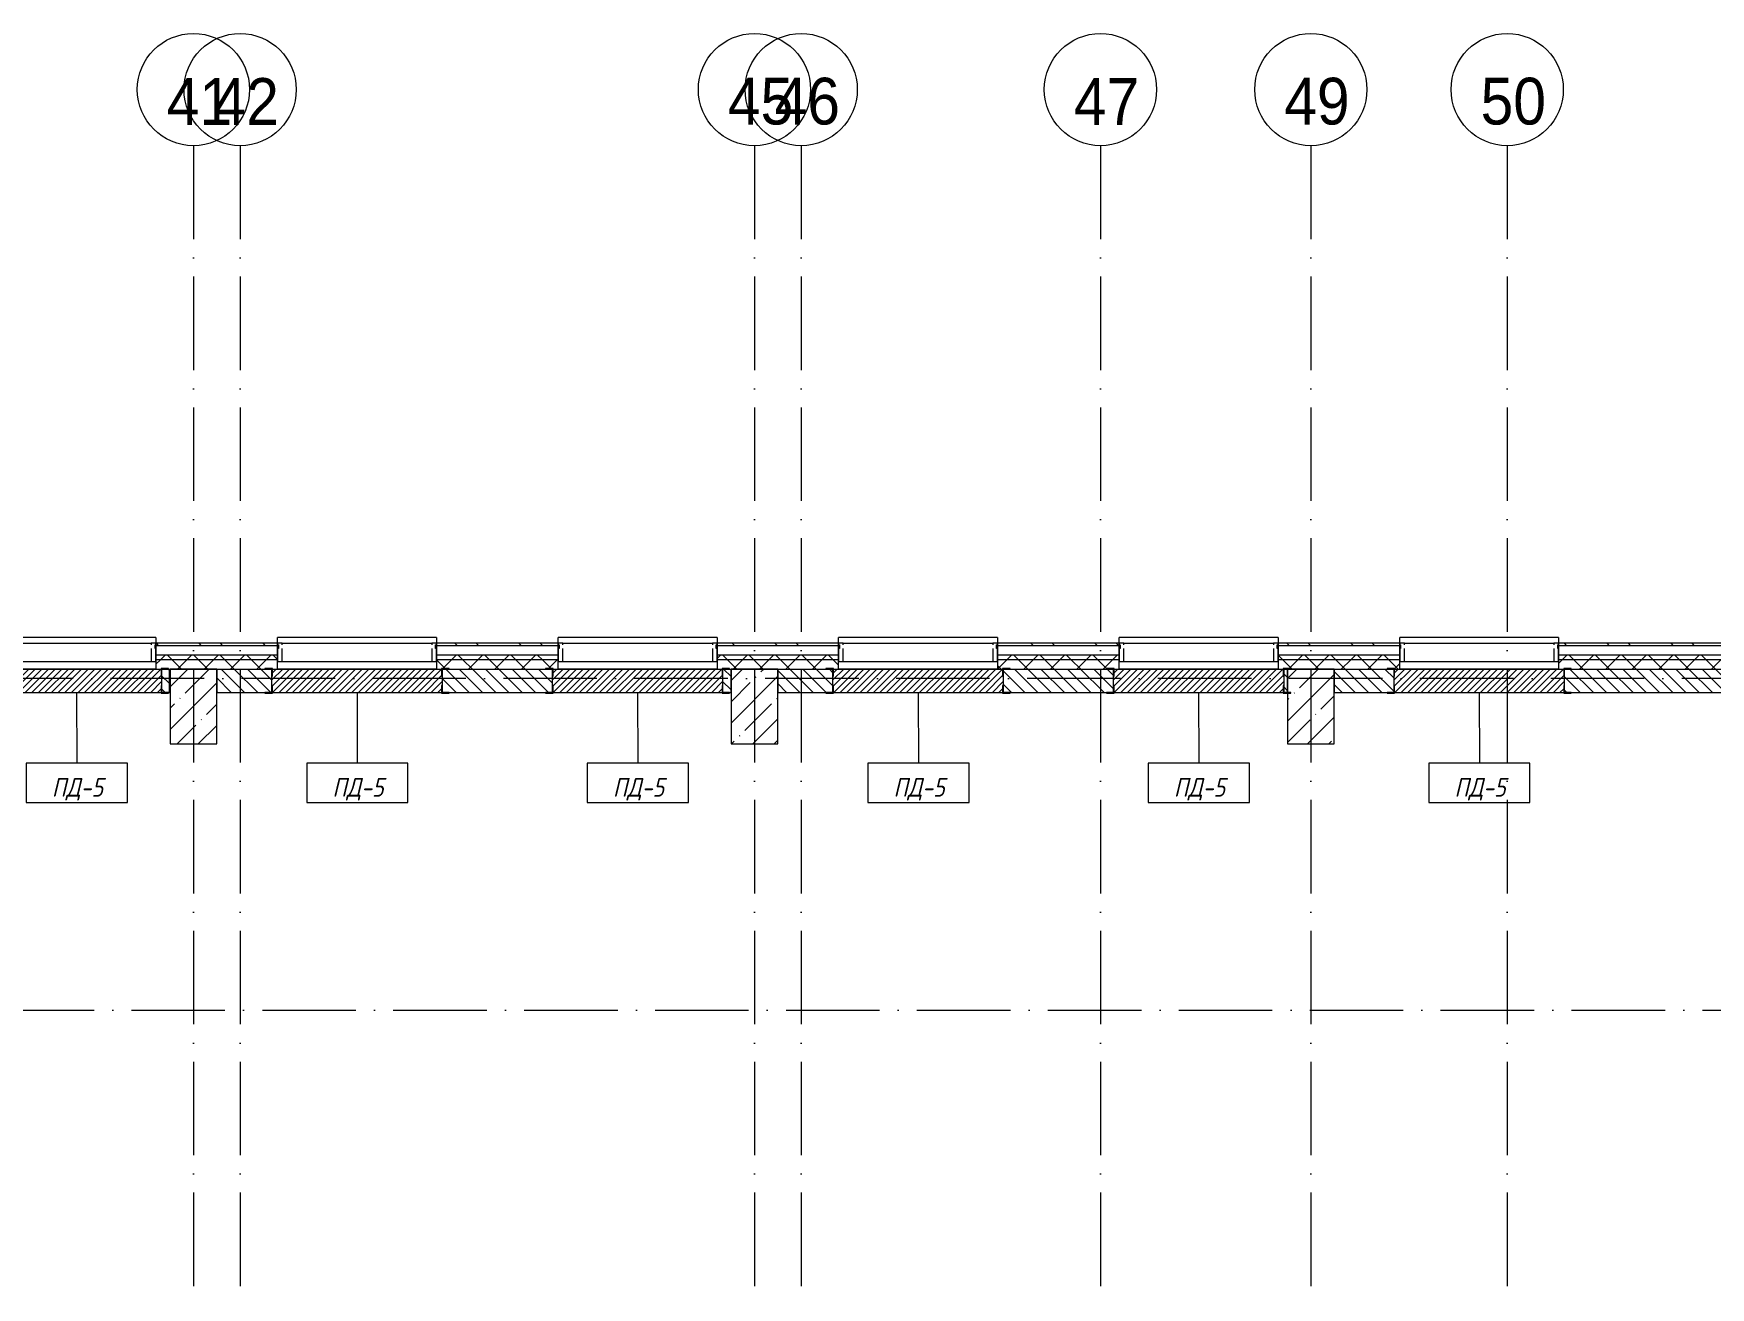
# Model space of a CAD drawing. Header units: millimetres. Extents: x -6467 to 105918, y -7090 to 92481.
# Drawn here: x 55291 to 73224, y 79065 to 92481 of the extents above; entities that cross this region are included whole.
import ezdxf

# ---------------------------------------------------------------- set-up
doc = ezdxf.new("R2010")
doc.units = ezdxf.units.MM
doc.linetypes.add('50_200_ШТРИХ_1Т_ш5_п1_п1_', pattern=[1400, 1000, -200, 0, -200])
for name, color, linetype, lineweight in [('A-FLOR', 7, 'Continuous', 9), ('A-FLOR-IDEN', 7, 'Continuous', 9), ('A-GLAZ', 7, 'Continuous', 5), ('A-GLAZ-CWMG', 7, 'Continuous', 9), ('A-GLAZ-CWMG-1', 7, 'Continuous', 20), ('A-WALL', 7, 'Continuous', 5), ('A-WALL-FNSH-1', 7, 'Continuous', 5), ('I-WALL', 7, 'Continuous', 5), ('S-COLS', 7, 'Continuous', 9), ('S-COLS-1', 7, 'Continuous', 5)]:
    doc.layers.add(name, color=color, linetype=linetype, lineweight=lineweight)
for name, color, linetype, lineweight, true_color in [('A-FLOR-PATT-5', 7, 'Continuous', 5, 0xfb8c13), ('A-GENM-1', 7, 'Continuous', 9, 0xaaaaaa), ('A-GENM-2', 7, 'Continuous', 20, 0xaaaaaa), ('A-WALL-3', 7, 'Continuous', 5, 0x787878), ('Оси-1', 7, 'Continuous', 20, 0xaaaaaa), ('Оси-2', 7, 'Continuous', 9, 0xaaaaaa), ('Оси-3', 7, '50_200_ШТРИХ_1Т_ш5_п1_п1_', 9, 0xaaaaaa)]:
    doc.layers.add(name, color=color, linetype=linetype, lineweight=lineweight, true_color=true_color)
doc.styles.add('Arial', font='arial.ttf', dxfattribs={"width": 0.9, "height": 500})
doc.styles.add('GOST Common_I', font='GOST_Common Italic.ttf', dxfattribs={"width": 0.9, "height": 200})
pattern_1 = [(45, (0, 0), (-141.42136, 141.42136), []), (135, (0, 0), (-141.42136, -141.42136), [])]
pattern_2 = [(45, (0, 0), (-228.0985, 228.0985), []), (45, (228.1, 0), (-228.0985, 228.0985), [403.225, -80.645, 6.706, -73.939])]
pattern_3 = [(135, (0, 0), (-70.71068, -70.71068), [])]

# ---------------------------------------------------------------- blocks, each defined once
blk = doc.blocks.new('Прямоугольный импост - Импост структурный с накладкой - 180мм-V244-АИ_План этажа Радиаторы_2')
at = {"layer": 'A-GLAZ-CWMG'}
for p, q in [((63950, 85958), (65550, 85958)), ((63950, 85761), (65550, 85761))]:
    blk.add_line(p, q, dxfattribs=at)
blk = doc.blocks.new('Прямоугольный импост - Импост структурный с накладкой - 180мм-22437111-АИ_План этажа Радиаторы_2')
at = {"layer": 'A-GLAZ-CWMG-1'}
for p, q in [((-50, 0), (-50, 17)), ((-50, 17), (0, 17)), ((0, 0), (-10, 0)), ((-10, 0), (-10, -40)), ((0, 17), (0, 0)), ((-50, -180), (-50, -40)), ((-10, -40), (0, -40)), ((0, -40), (0, -180)), ((0, -180), (-50, -180))]:
    blk.add_line(p, q, dxfattribs=at)
blk = doc.blocks.new('Прямоугольный импост - Импост структурный с накладкой - 180мм-22437155-АИ_План этажа Радиаторы_2')
at = {"layer": 'A-GLAZ-CWMG-1'}
for p, q in [((0, 17), (-50, 17)), ((-50, 17), (-50, 0)), ((-10, -40), (-10, 0)), ((-10, 0), (0, 0)), ((0, 0), (0, 17)), ((-50, -40), (-50, -180)), ((0, -40), (-10, -40)), ((0, -180), (0, -40)), ((-50, -180), (0, -180))]:
    blk.add_line(p, q, dxfattribs=at)
blk = doc.blocks.new('Фахверк _газобетон торцы_449 - Фахверк _газобетон торцы_-25578208-АИ_План этажа Радиаторы_2')
at = {"layer": 'A-GENM-2'}
for p, q in [((89406, 11135), (89325, 11135)), ((89325, 11135), (89325, 11129)), ((89325, 11129), (89400, 11129)), ((89400, 11129), (89400, 11054)), ((89406, 11054), (89406, 11135)), ((89400, 11054), (89406, 11054)), ((89400, 10954), (89400, 10879)), ((89406, 10954), (89400, 10954)), ((89406, 10873), (89406, 10954)), ((89400, 10879), (89325, 10879)), ((89325, 10879), (89325, 10873)), ((89325, 10873), (89406, 10873))]:
    blk.add_line(p, q, dxfattribs=at)
blk = doc.blocks.new('Фахверк _газобетон торцы_450 - Фахверк _газобетон торцы_-25578228-АИ_План этажа Радиаторы_2')
at = {"layer": 'A-GENM-2'}
for p, q in [((89406, 156989), (89325, 156989)), ((89325, 156989), (89325, 156983)), ((89325, 156983), (89400, 156983)), ((89400, 156983), (89400, 156908)), ((89406, 156908), (89406, 156989)), ((89400, 156908), (89406, 156908)), ((89406, 156808), (89400, 156808)), ((89400, 156808), (89400, 156733)), ((89406, 156727), (89406, 156808)), ((89400, 156733), (89325, 156733)), ((89325, 156733), (89325, 156727)), ((89325, 156727), (89406, 156727))]:
    blk.add_line(p, q, dxfattribs=at)
blk = doc.blocks.new('Фахверк _газобетон торцы_451 - Фахверк _газобетон торцы_-25578254-АИ_План этажа Радиаторы_2')
at = {"layer": 'A-GENM-2'}
for p, q in [((89406, 11135), (89325, 11135)), ((89325, 11135), (89325, 11129)), ((89325, 11129), (89400, 11129)), ((89400, 11129), (89400, 11054)), ((89406, 11054), (89406, 11135)), ((89400, 11054), (89406, 11054)), ((89400, 10954), (89400, 10879)), ((89406, 10954), (89400, 10954)), ((89406, 10873), (89406, 10954)), ((89400, 10879), (89325, 10879)), ((89325, 10879), (89325, 10873)), ((89325, 10873), (89406, 10873))]:
    blk.add_line(p, q, dxfattribs=at)
blk = doc.blocks.new('Фахверк _газобетон торцы_452 - Фахверк _газобетон торцы_-25578274-АИ_План этажа Радиаторы_2')
at = {"layer": 'A-GENM-2'}
for p, q in [((89406, 156989), (89325, 156989)), ((89325, 156989), (89325, 156983)), ((89325, 156983), (89400, 156983)), ((89400, 156983), (89400, 156908)), ((89406, 156908), (89406, 156989)), ((89400, 156908), (89406, 156908)), ((89406, 156808), (89400, 156808)), ((89400, 156808), (89400, 156733)), ((89406, 156727), (89406, 156808)), ((89400, 156733), (89325, 156733)), ((89325, 156733), (89325, 156727)), ((89325, 156727), (89406, 156727))]:
    blk.add_line(p, q, dxfattribs=at)
blk = doc.blocks.new('Фахверк _газобетон торцы_453 - Фахверк _газобетон торцы_-25578300-АИ_План этажа Радиаторы_2')
at = {"layer": 'A-GENM-2'}
for p, q in [((89406, 11135), (89325, 11135)), ((89325, 11135), (89325, 11129)), ((89325, 11129), (89400, 11129)), ((89400, 11129), (89400, 11054)), ((89406, 11054), (89406, 11135)), ((89400, 11054), (89406, 11054)), ((89400, 10954), (89400, 10879)), ((89406, 10954), (89400, 10954)), ((89406, 10873), (89406, 10954)), ((89400, 10879), (89325, 10879)), ((89325, 10879), (89325, 10873)), ((89325, 10873), (89406, 10873))]:
    blk.add_line(p, q, dxfattribs=at)
blk = doc.blocks.new('Фахверк _газобетон торцы_454 - Фахверк _газобетон торцы_-25578320-АИ_План этажа Радиаторы_2')
at = {"layer": 'A-GENM-2'}
for p, q in [((89406, 156989), (89325, 156989)), ((89325, 156989), (89325, 156983)), ((89325, 156983), (89400, 156983)), ((89400, 156983), (89400, 156908)), ((89406, 156908), (89406, 156989)), ((89400, 156908), (89406, 156908)), ((89406, 156808), (89400, 156808)), ((89400, 156808), (89400, 156733)), ((89406, 156727), (89406, 156808)), ((89400, 156733), (89325, 156733)), ((89325, 156733), (89325, 156727)), ((89325, 156727), (89406, 156727))]:
    blk.add_line(p, q, dxfattribs=at)
blk = doc.blocks.new('Фахверк _газобетон торцы_455 - Фахверк _газобетон торцы_-25578348-АИ_План этажа Радиаторы_2')
at = {"layer": 'A-GENM-2'}
for p, q in [((89406, 11135), (89325, 11135)), ((89325, 11135), (89325, 11129)), ((89325, 11129), (89400, 11129)), ((89400, 11129), (89400, 11054)), ((89406, 11054), (89406, 11135)), ((89400, 11054), (89406, 11054)), ((89400, 10954), (89400, 10879)), ((89406, 10954), (89400, 10954)), ((89406, 10873), (89406, 10954)), ((89400, 10879), (89325, 10879)), ((89325, 10879), (89325, 10873)), ((89325, 10873), (89406, 10873))]:
    blk.add_line(p, q, dxfattribs=at)
blk = doc.blocks.new('Фахверк _газобетон торцы_456 - Фахверк _газобетон торцы_-25578368-АИ_План этажа Радиаторы_2')
at = {"layer": 'A-GENM-2'}
for p, q in [((89406, 156989), (89325, 156989)), ((89325, 156989), (89325, 156983)), ((89325, 156983), (89400, 156983)), ((89400, 156983), (89400, 156908)), ((89406, 156908), (89406, 156989)), ((89400, 156908), (89406, 156908)), ((89406, 156808), (89400, 156808)), ((89400, 156808), (89400, 156733)), ((89406, 156727), (89406, 156808)), ((89400, 156733), (89325, 156733)), ((89325, 156733), (89325, 156727)), ((89325, 156727), (89406, 156727))]:
    blk.add_line(p, q, dxfattribs=at)
blk = doc.blocks.new('Фахверк _газобетон торцы_457 - Фахверк _газобетон торцы_-25578394-АИ_План этажа Радиаторы_2')
at = {"layer": 'A-GENM-2'}
for p, q in [((89406, 11135), (89325, 11135)), ((89325, 11135), (89325, 11129)), ((89325, 11129), (89400, 11129)), ((89400, 11129), (89400, 11054)), ((89406, 11054), (89406, 11135)), ((89400, 11054), (89406, 11054)), ((89400, 10954), (89400, 10879)), ((89406, 10954), (89400, 10954)), ((89406, 10873), (89406, 10954)), ((89400, 10879), (89325, 10879)), ((89325, 10879), (89325, 10873)), ((89325, 10873), (89406, 10873))]:
    blk.add_line(p, q, dxfattribs=at)
blk = doc.blocks.new('Фахверк _газобетон торцы_458 - Фахверк _газобетон торцы_-25578414-АИ_План этажа Радиаторы_2')
at = {"layer": 'A-GENM-2'}
for p, q in [((89406, 156989), (89325, 156989)), ((89325, 156989), (89325, 156983)), ((89325, 156983), (89400, 156983)), ((89400, 156983), (89400, 156908)), ((89406, 156908), (89406, 156989)), ((89400, 156908), (89406, 156908)), ((89406, 156808), (89400, 156808)), ((89400, 156808), (89400, 156733)), ((89406, 156727), (89406, 156808)), ((89400, 156733), (89325, 156733)), ((89325, 156733), (89325, 156727)), ((89325, 156727), (89406, 156727))]:
    blk.add_line(p, q, dxfattribs=at)
blk = doc.blocks.new('Фахверк _газобетон торцы_459 - Фахверк _газобетон торцы_-25578442-АИ_План этажа Радиаторы_2')
at = {"layer": 'A-GENM-2'}
for p, q in [((89406, 11135), (89325, 11135)), ((89325, 11135), (89325, 11129)), ((89325, 11129), (89400, 11129)), ((89400, 11129), (89400, 11054)), ((89406, 11054), (89406, 11135)), ((89400, 11054), (89406, 11054)), ((89400, 10954), (89400, 10879)), ((89406, 10954), (89400, 10954)), ((89406, 10873), (89406, 10954)), ((89400, 10879), (89325, 10879)), ((89325, 10879), (89325, 10873)), ((89325, 10873), (89406, 10873))]:
    blk.add_line(p, q, dxfattribs=at)
blk = doc.blocks.new('Отлив_СКБ - Отлив витража-V412-АИ_План этажа Радиаторы_2')
at = {"layer": 'A-GLAZ'}
for p, q in [((0, 39), (0, 100)), ((1700, 100), (0, 100)), ((0, 2), (10, 2)), ((1690, 2), (1700, 2)), ((1700, 100), (1700, 39)), ((10, 0), (0, 0)), ((1700, 0), (1690, 0))]:
    blk.add_line(p, q, dxfattribs=at)
blk = doc.blocks.new('Ось сетки - Круг_Ø6_00__ISO-2_5_0_9K_-17386508-АИ_План этажа Радиаторы_2')
at = {"layer": 'Оси-1'}
blk.add_circle((0, 0), 3, dxfattribs=at)
blk = doc.blocks.new('AAR_СКБ_Марка_Перекрытия_1 мм - Марка пола-27961726-АИ_План этажа Радиаторы_2')
at = {"layer": 'A-FLOR-IDEN'}
for p, q in [((2.723, 2.101), (-2.69, 2.101)), ((-2.69, 2.101), (-2.69, 0)), ((2.723, 0), (2.723, 2.101)), ((-2.69, 0), (2.723, 0))]:
    blk.add_line(p, q, dxfattribs=at)

msp = doc.modelspace()

# ---------------------------------------------------------------- hatches: boundary and pattern name
at = {"layer": 'A-FLOR-PATT-5'}
h = msp.add_hatch(dxfattribs=at)
h.set_pattern_fill('FP_375', color=256, style=0, pattern_type=2)
h.set_pattern_definition([(225, (55750.02, 85555.87), (35.3553, -35.3553), [])])
h.paths.add_polyline_path([(56654, 85431), (56654, 85506), (56660, 85506), (56660, 85606), (56654, 85606), (56654, 85681), (54846, 85681), (54846, 85606), (54840, 85606), (54840, 85506), (54846, 85506), (54846, 85431), (56600, 85431)])
h = msp.add_hatch(dxfattribs=at)
h.set_pattern_fill('FP_376', color=256, style=0, pattern_type=2)
h.set_pattern_definition([(225, (58750.02, 85555.87), (35.3553, -35.3553), [])])
h.paths.add_polyline_path([(57900, 85431), (59654, 85431), (59654, 85506), (59660, 85506), (59660, 85606), (59654, 85606), (59654, 85681), (57846, 85681), (57846, 85606), (57840, 85606), (57840, 85506), (57846, 85506), (57846, 85431)])
h = msp.add_hatch(dxfattribs=at)
h.set_pattern_fill('FP_377', color=256, style=0, pattern_type=2)
h.set_pattern_definition([(225, (61750.02, 85555.87), (35.3553, -35.3553), [])])
h.paths.add_polyline_path([(60846, 85431), (62654, 85431), (62654, 85506), (62660, 85506), (62660, 85606), (62654, 85606), (62654, 85681), (60846, 85681), (60846, 85606), (60840, 85606), (60840, 85506), (60846, 85506)])
h = msp.add_hatch(dxfattribs=at)
h.set_pattern_fill('FP_378', color=256, style=0, pattern_type=2)
h.set_pattern_definition([(225, (64750.02, 85555.87), (35.3553, -35.3553), [])])
h.paths.add_polyline_path([(63846, 85431), (65654, 85431), (65654, 85506), (65660, 85506), (65660, 85606), (65654, 85606), (65654, 85681), (63846, 85681), (63846, 85606), (63840, 85606), (63840, 85506), (63846, 85506)])
h = msp.add_hatch(dxfattribs=at)
h.set_pattern_fill('FP_379', color=256, style=0, pattern_type=2)
h.set_pattern_definition([(225, (67749.38, 85555.87), (35.3553, -35.3553), [])])
h.paths.add_polyline_path([(68654, 85431), (68654, 85506), (68660, 85506), (68660, 85606), (68654, 85606), (68654, 85681), (66846, 85681), (66846, 85606), (66840, 85606), (66840, 85506), (66846, 85506), (66846, 85431), (67607, 85431)])
h = msp.add_hatch(dxfattribs=at)
h.set_pattern_fill('FP_380', color=256, style=0, pattern_type=2)
h.set_pattern_definition([(225, (70749.38, 85555.87), (35.3553, -35.3553), [])])
h.paths.add_polyline_path([(71600, 85431), (71654, 85431), (71654, 85506), (71660, 85506), (71660, 85606), (71654, 85606), (71654, 85681), (69846, 85681), (69846, 85606), (69840, 85606), (69840, 85506), (69846, 85506), (69846, 85431), (70929, 85431)])
at = {"layer": 'A-WALL'}
h = msp.add_hatch(dxfattribs=at)
h.set_pattern_fill('FP_125', color=256, style=0, pattern_type=2)
h.set_pattern_definition(pattern_1)
h.paths.add_polyline_path([(101350, 85781), (101400, 85781), (101400, 85831), (94624, 85831), (94624, 85781), (101243, 85781)])
h.paths.add_polyline_path([(89785, 85781), (89785, 85831), (88590, 85831), (88590, 85781), (89616, 85781)])
h.paths.add_polyline_path([(91485, 85781), (93774, 85781), (93774, 85831), (91485, 85831)])
h.paths.add_polyline_path([(86890, 85781), (86890, 85831), (85700, 85831), (85700, 85781), (86709, 85781)])
h.paths.add_polyline_path([(80895, 85781), (81100, 85781), (81100, 85831), (79905, 85831), (79905, 85781)])
h.paths.add_polyline_path([(82800, 85781), (84000, 85781), (84000, 85831), (82800, 85831)])
h.paths.add_polyline_path([(78010, 85781), (78010, 85831), (77010, 85831), (77010, 85781), (77573, 85781)])
h.paths.add_polyline_path([(75310, 85781), (75310, 85831), (71600, 85831), (71600, 85781), (75082, 85781)])
h.paths.add_polyline_path([(69268, 85781), (69900, 85781), (69900, 85831), (68600, 85831), (68600, 85781)])
h.paths.add_polyline_path([(65600, 85781), (66900, 85781), (66900, 85831), (65600, 85831)])
h.paths.add_polyline_path([(63900, 85781), (63900, 85831), (62600, 85831), (62600, 85781), (62624, 85781)])
h.paths.add_polyline_path([(60900, 85781), (60900, 85831), (59600, 85831), (59600, 85781), (60133, 85781)])
h.paths.add_polyline_path([(57900, 85781), (57900, 85831), (56600, 85831), (56600, 85781), (57641, 85781)])
h.paths.add_polyline_path([(54900, 85781), (54900, 85831), (53600, 85831), (53600, 85781), (54319, 85781)])
h.paths.add_polyline_path([(51900, 85781), (51900, 85831), (50149, 85831), (50149, 85781), (50997, 85781)])
h = msp.add_hatch(dxfattribs=at)
h.set_pattern_fill('FP_125', color=256, style=0, pattern_type=2)
h.set_pattern_definition(pattern_1)
h.paths.add_polyline_path([(101250, 85681), (101350, 85681), (101350, 85781), (94624, 85781), (94624, 85681), (101243, 85681)])
h.paths.add_polyline_path([(93000, 85681), (93774, 85681), (93774, 85781), (91485, 85781), (91485, 85681), (92522, 85681)])
h.paths.add_polyline_path([(89785, 85681), (89785, 85781), (88590, 85781), (88590, 85681), (89616, 85681)])
h.paths.add_polyline_path([(86709, 85681), (86890, 85681), (86890, 85781), (85700, 85781), (85700, 85681), (85878, 85681)])
h.paths.add_polyline_path([(84000, 85681), (84000, 85781), (82800, 85781), (82800, 85681), (83387, 85681)])
h.paths.add_polyline_path([(81100, 85681), (81100, 85781), (79905, 85781), (79905, 85681), (80895, 85681)])
h.paths.add_polyline_path([(78010, 85681), (78010, 85781), (77010, 85781), (77010, 85681), (77573, 85681)])
h.paths.add_polyline_path([(75310, 85681), (75310, 85781), (71600, 85781), (71600, 85681), (75082, 85681)])
h.paths.add_polyline_path([(68600, 85681), (69900, 85681), (69900, 85781), (68600, 85781)])
h.paths.add_polyline_path([(66900, 85681), (66900, 85781), (65600, 85781), (65600, 85681), (65946, 85681)])
h.paths.add_polyline_path([(63900, 85681), (63900, 85781), (62600, 85781), (62600, 85681), (62624, 85681)])
h.paths.add_polyline_path([(57900, 85681), (57900, 85781), (56600, 85781), (56600, 85681), (57641, 85681)])
h.paths.add_polyline_path([(59600, 85681), (60900, 85681), (60900, 85781), (59600, 85781)])
h.paths.add_polyline_path([(54900, 85681), (54900, 85781), (53600, 85781), (53600, 85681), (54319, 85681)])
h.paths.add_polyline_path([(51900, 85681), (51900, 85781), (50149, 85781), (50149, 85681), (51000, 85681)])
at = {"layer": 'A-WALL-3'}
h = msp.add_hatch(dxfattribs=at)
h.set_pattern_fill('FP_124', color=256, style=0, pattern_type=2)
h.set_pattern_definition([(135, (0, 0), (-342.1478, -342.1478), []), (135, (228.1, 0), (-342.1478, -342.1478), [])])
h.paths.add_polyline_path([(101500, 85931), (101527, 85931), (101527, 85958), (94624, 85958), (94624, 85931), (101243, 85931)])
h.paths.add_polyline_path([(93768, 85931), (93774, 85931), (93774, 85958), (91485, 85958), (91485, 85931), (93353, 85931)])
h.paths.add_polyline_path([(89785, 85931), (89785, 85958), (88590, 85958), (88590, 85931), (89616, 85931)])
h.paths.add_polyline_path([(86890, 85931), (86890, 85958), (85700, 85958), (85700, 85931), (86709, 85931)])
h.paths.add_polyline_path([(84000, 85931), (84000, 85958), (82800, 85958), (82800, 85931), (83387, 85931)])
h.paths.add_polyline_path([(81100, 85931), (81100, 85958), (79905, 85958), (79905, 85931), (80895, 85931)])
h.paths.add_polyline_path([(77573, 85931), (78010, 85931), (78010, 85958), (77010, 85958), (77010, 85931)])
h.paths.add_polyline_path([(75310, 85931), (75310, 85958), (71600, 85958), (71600, 85931), (75082, 85931)])
h.paths.add_polyline_path([(69900, 85931), (69900, 85958), (68600, 85958), (68600, 85931), (69268, 85931)])
h.paths.add_polyline_path([(66900, 85931), (66900, 85958), (65600, 85958), (65600, 85931), (65946, 85931)])
h.paths.add_polyline_path([(63900, 85931), (63900, 85958), (62600, 85958), (62600, 85931), (62624, 85931)])
h.paths.add_polyline_path([(59600, 85931), (60900, 85931), (60900, 85958), (59600, 85958)])
h.paths.add_polyline_path([(56600, 85931), (57900, 85931), (57900, 85958), (56600, 85958)])
h.paths.add_polyline_path([(54900, 85931), (54900, 85958), (53600, 85958), (53600, 85931), (54319, 85931)])
h.paths.add_polyline_path([(51900, 85931), (51900, 85958), (50149, 85958), (50149, 85931), (50997, 85931)])
at = {"layer": 'I-WALL'}
h = msp.add_hatch(dxfattribs=at)
h.set_pattern_fill('FP_2', color=256, style=0, pattern_type=2)
h.set_pattern_definition(pattern_3)
h.paths.add_polyline_path([(54840, 85431), (54840, 85681), (53660, 85681), (53660, 85431), (54319, 85431)])
h.paths.add_polyline_path([(56745, 85431), (56745, 85681), (56660, 85681), (56660, 85431)])
h.paths.add_polyline_path([(51840, 85431), (51840, 85681), (51000, 85681), (51000, 85431)])
h = msp.add_hatch(dxfattribs=at)
h.set_pattern_fill('FP_2', color=256, style=0, pattern_type=2)
h.set_pattern_definition(pattern_3)
h.paths.add_polyline_path([(62660, 85431), (62750, 85431), (62750, 85681), (62660, 85681), (62660, 85567)])
h.paths.add_polyline_path([(59660, 85431), (60840, 85431), (60840, 85681), (59660, 85681), (59660, 85567)])
h.paths.add_polyline_path([(57840, 85431), (57840, 85681), (57250, 85681), (57250, 85431), (57641, 85431)])
h = msp.add_hatch(dxfattribs=at)
h.set_pattern_fill('FP_2', color=256, style=0, pattern_type=2)
h.set_pattern_definition(pattern_3)
h.paths.add_polyline_path([(79965, 85431), (81040, 85431), (81040, 85681), (79965, 85681), (79965, 85567)])
h.paths.add_polyline_path([(82860, 85431), (82900, 85431), (82900, 85681), (82860, 85681), (82860, 85567)])
h.paths.add_polyline_path([(74750, 85431), (74750, 85681), (74700, 85681), (74700, 85431)])
h.paths.add_polyline_path([(78000, 85431), (78145, 85431), (78145, 85681), (78000, 85681), (78000, 85567)])
h.paths.add_polyline_path([(75250, 85431), (75253, 85431), (75253, 85681), (75250, 85681), (75250, 85567)])
h.paths.add_polyline_path([(77500, 85431), (77500, 85681), (77380, 85681), (77380, 85431)])
h.paths.add_polyline_path([(73900, 85431), (73900, 85681), (71660, 85681), (71660, 85431), (72590, 85431)])
h.paths.add_polyline_path([(77345, 85431), (77345, 85681), (77073, 85681), (77073, 85431), (77320, 85431)])
h.paths.add_polyline_path([(69840, 85431), (69840, 85681), (69200, 85681), (69200, 85431), (69268, 85431)])
h.paths.add_polyline_path([(68700, 85431), (68700, 85681), (68660, 85681), (68660, 85431)])
h.paths.add_polyline_path([(63250, 85431), (63840, 85431), (63840, 85681), (63250, 85681), (63250, 85567)])
h.paths.add_polyline_path([(65946, 85431), (66840, 85431), (66840, 85681), (65660, 85681), (65660, 85431)])
at = {"layer": 'S-COLS-1'}
h = msp.add_hatch(dxfattribs=at)
h.set_pattern_fill('FP_1', color=256, style=0, pattern_type=2)
h.set_pattern_definition(pattern_2)
h.paths.add_polyline_path([(57250, 84881), (57250, 85681), (56750, 85681), (56750, 84881)])
h = msp.add_hatch(dxfattribs=at)
h.set_pattern_fill('FP_1', color=256, style=0, pattern_type=2)
h.set_pattern_definition(pattern_2)
h.paths.add_polyline_path([(63250, 84881), (63250, 85681), (62750, 85681), (62750, 84881)])
h = msp.add_hatch(dxfattribs=at)
h.set_pattern_fill('FP_1', color=256, style=0, pattern_type=2)
h.set_pattern_definition(pattern_2)
h.paths.add_polyline_path([(68700, 84881), (69200, 84881), (69200, 85681), (68700, 85681), (68700, 85431)])

# ---------------------------------------------------------------- linework, layer by layer
at = {"layer": 'A-FLOR'}
for p, q in [((56600, 85681), (54900, 85681)), ((59600, 85681), (57900, 85681)), ((62600, 85681), (60900, 85681)), ((65600, 85681), (63900, 85681)), ((68600, 85681), (66900, 85681)), ((71600, 85681), (69900, 85681)), ((54846, 85431), (56654, 85431)), ((57846, 85431), (59654, 85431)), ((60846, 85431), (62654, 85431)), ((63846, 85431), (65654, 85431)), ((66846, 85431), (68654, 85431)), ((69846, 85431), (71654, 85431))]:
    msp.add_line(p, q, dxfattribs=at)
at = {"layer": 'A-FLOR-IDEN'}
for p, q in [((55750, 85431), (55753, 84676)), ((58750, 85431), (58753, 84676)), ((61750, 85431), (61753, 84676)), ((64750, 85431), (64753, 84676)), ((67749, 85431), (67753, 84676)), ((70749, 85431), (70753, 84676))]:
    msp.add_line(p, q, dxfattribs=at)
at = {"layer": 'A-WALL'}
for p, q in [((57900, 85931), (56600, 85931)), ((60900, 85931), (59600, 85931)), ((63900, 85931), (62600, 85931)), ((66900, 85931), (65600, 85931)), ((69900, 85931), (68600, 85931)), ((75310, 85931), (71600, 85931)), ((57900, 85831), (56600, 85831)), ((57900, 85781), (56600, 85781)), ((60900, 85831), (59600, 85831)), ((60900, 85781), (59600, 85781)), ((63900, 85831), (62600, 85831)), ((63900, 85781), (62600, 85781)), ((66900, 85831), (65600, 85831)), ((66900, 85781), (65600, 85781)), ((69900, 85831), (68600, 85831)), ((69900, 85781), (68600, 85781)), ((75310, 85831), (71600, 85831)), ((75310, 85781), (71600, 85781)), ((54900, 85681), (56600, 85681)), ((56660, 85681), (56660, 85431)), ((56745, 85431), (56745, 85681)), ((57250, 85681), (57250, 85431)), ((57840, 85431), (57840, 85681)), ((57900, 85681), (59600, 85681)), ((59660, 85681), (59660, 85431)), ((60840, 85431), (60840, 85681)), ((60900, 85681), (62600, 85681)), ((62660, 85681), (62660, 85431)), ((62750, 85431), (62750, 85681)), ((63250, 85681), (63250, 85431)), ((63840, 85431), (63840, 85681)), ((63900, 85681), (65600, 85681)), ((65660, 85681), (65660, 85431)), ((66840, 85431), (66840, 85681)), ((66900, 85681), (68600, 85681)), ((68660, 85681), (68660, 85431)), ((68700, 85431), (68700, 85681)), ((69200, 85681), (69200, 85431)), ((69840, 85431), (69840, 85681)), ((69900, 85681), (71600, 85681)), ((71660, 85681), (71660, 85431)), ((56660, 85431), (56745, 85431)), ((56750, 85431), (56745, 85431)), ((57250, 85431), (57840, 85431)), ((59660, 85431), (60840, 85431)), ((62660, 85431), (62750, 85431)), ((63250, 85431), (63840, 85431)), ((65660, 85431), (66840, 85431)), ((68660, 85431), (68700, 85431)), ((69200, 85431), (69840, 85431)), ((71660, 85431), (73900, 85431))]:
    msp.add_line(p, q, dxfattribs=at)
at = {"layer": 'A-WALL-FNSH-1'}
for p, q in [((57900, 85958), (56600, 85958)), ((56600, 85958), (56600, 85681)), ((57900, 85681), (57900, 85958)), ((60900, 85958), (59600, 85958)), ((59600, 85958), (59600, 85681)), ((60900, 85681), (60900, 85958)), ((63900, 85958), (62600, 85958)), ((62600, 85958), (62600, 85681)), ((63900, 85681), (63900, 85958)), ((66900, 85958), (65600, 85958)), ((65600, 85958), (65600, 85681)), ((66900, 85681), (66900, 85958)), ((69900, 85958), (68600, 85958)), ((68600, 85958), (68600, 85681)), ((69900, 85681), (69900, 85958)), ((75310, 85958), (71600, 85958)), ((71600, 85958), (71600, 85681)), ((56600, 85681), (57900, 85681)), ((59600, 85681), (60900, 85681)), ((62600, 85681), (63900, 85681)), ((65600, 85681), (66900, 85681)), ((68600, 85681), (69900, 85681)), ((71600, 85681), (75310, 85681))]:
    msp.add_line(p, q, dxfattribs=at)
at = {"layer": 'S-COLS'}
for p, q in [((68700, 85681), (68700, 85431)), ((69200, 85431), (69200, 85681))]:
    msp.add_line(p, q, dxfattribs=at)
at = {"layer": 'S-COLS-1'}
for p, q in [((56750, 85681), (56750, 84881)), ((57250, 85681), (56750, 85681)), ((57250, 84881), (57250, 85681)), ((62750, 85681), (62750, 84881)), ((63250, 85681), (62750, 85681)), ((63250, 84881), (63250, 85681)), ((68700, 85681), (68700, 85681)), ((69200, 85681), (68700, 85681)), ((69200, 85681), (69200, 85681)), ((68700, 85431), (68700, 84881)), ((69200, 84881), (69200, 85431)), ((56750, 84881), (57250, 84881)), ((62750, 84881), (63250, 84881)), ((68700, 84881), (69200, 84881))]:
    msp.add_line(p, q, dxfattribs=at)
at = {"layer": 'Оси-3'}
for p, q in [((57000, 91281), (57000, 52458)), ((57500, 91281), (57500, 52458)), ((63000, 91281), (63000, 52458)), ((63500, 91281), (63500, 52458)), ((66700, 91281), (66700, 52458)), ((68950, 91281), (68950, -5890)), ((71050, 91281), (71050, -5890)), ((104718, 85581), (-5267, 85581)), ((-5267, 82031), (104718, 82031))]:
    msp.add_line(p, q, dxfattribs=at)

# ---------------------------------------------------------------- block references
at = {"layer": 'A-FLOR-IDEN', "xscale": 199.9999999999999, "yscale": 199.9999999999999, "zscale": 199.9999999999999}
for p in [(55750, 84255), (58750, 84255), (61750, 84255), (64750, 84255), (67749, 84255), (70749, 84255)]:
    msp.add_blockref('AAR_СКБ_Марка_Перекрытия_1 мм - Марка пола-27961726-АИ_План этажа Радиаторы_2', p, dxfattribs=at)
at = {"layer": 'A-GENM-1', "rotation": 180}
for name, p in [('Фахверк _газобетон торцы_459 - Фахверк _газобетон торцы_-25578442-АИ_План этажа Радиаторы_2', (146060, 96560)), ('Фахверк _газобетон торцы_457 - Фахверк _газобетон торцы_-25578394-АИ_План этажа Радиаторы_2', (149060, 96560)), ('Фахверк _газобетон торцы_455 - Фахверк _газобетон торцы_-25578348-АИ_План этажа Радиаторы_2', (152060, 96560)), ('Фахверк _газобетон торцы_453 - Фахверк _газобетон торцы_-25578300-АИ_План этажа Радиаторы_2', (155060, 96560)), ('Фахверк _газобетон торцы_451 - Фахверк _газобетон торцы_-25578254-АИ_План этажа Радиаторы_2', (158060, 96560)), ('Фахверк _газобетон торцы_449 - Фахверк _газобетон торцы_-25578208-АИ_План этажа Радиаторы_2', (161060, 96560))]:
    msp.add_blockref(name, p, dxfattribs=at)
at = {"layer": 'A-GENM-1'}
for name, p in [('Фахверк _газобетон торцы_458 - Фахверк _газобетон торцы_-25578414-АИ_План этажа Радиаторы_2', (-31560, -71302)), ('Фахверк _газобетон торцы_456 - Фахверк _газобетон торцы_-25578368-АИ_План этажа Радиаторы_2', (-28560, -71302)), ('Фахверк _газобетон торцы_454 - Фахверк _газобетон торцы_-25578320-АИ_План этажа Радиаторы_2', (-25560, -71302)), ('Фахверк _газобетон торцы_452 - Фахверк _газобетон торцы_-25578274-АИ_План этажа Радиаторы_2', (-22560, -71302)), ('Фахверк _газобетон торцы_450 - Фахверк _газобетон торцы_-25578228-АИ_План этажа Радиаторы_2', (-19560, -71302))]:
    msp.add_blockref(name, p, dxfattribs=at)
at = {"layer": 'A-GLAZ'}
for p in [(54900, 85919), (57900, 85919), (60900, 85919), (63900, 85919), (66900, 85919), (69900, 85919)]:
    msp.add_blockref('Отлив_СКБ - Отлив витража-V412-АИ_План этажа Радиаторы_2', p, dxfattribs=at)
at = {"layer": 'A-GLAZ-CWMG'}
for name, p in [('Прямоугольный импост - Импост структурный с накладкой - 180мм-V244-АИ_План этажа Радиаторы_2', (-9000, 0)), ('Прямоугольный импост - Импост структурный с накладкой - 180мм-22437155-АИ_План этажа Радиаторы_2', (56600, 85941)), ('Прямоугольный импост - Импост структурный с накладкой - 180мм-V244-АИ_План этажа Радиаторы_2', (-6000, 0)), ('Прямоугольный импост - Импост структурный с накладкой - 180мм-22437155-АИ_План этажа Радиаторы_2', (59600, 85941)), ('Прямоугольный импост - Импост структурный с накладкой - 180мм-V244-АИ_План этажа Радиаторы_2', (-3000, 0)), ('Прямоугольный импост - Импост структурный с накладкой - 180мм-22437155-АИ_План этажа Радиаторы_2', (62600, 85941)), ('Прямоугольный импост - Импост структурный с накладкой - 180мм-V244-АИ_План этажа Радиаторы_2', (0, 0)), ('Прямоугольный импост - Импост структурный с накладкой - 180мм-22437155-АИ_План этажа Радиаторы_2', (65600, 85941)), ('Прямоугольный импост - Импост структурный с накладкой - 180мм-V244-АИ_План этажа Радиаторы_2', (3000, 0)), ('Прямоугольный импост - Импост структурный с накладкой - 180мм-22437155-АИ_План этажа Радиаторы_2', (68600, 85941)), ('Прямоугольный импост - Импост структурный с накладкой - 180мм-V244-АИ_План этажа Радиаторы_2', (6000, 0)), ('Прямоугольный импост - Импост структурный с накладкой - 180мм-22437155-АИ_План этажа Радиаторы_2', (71600, 85941))]:
    msp.add_blockref(name, p, dxfattribs=at)
at = {"layer": 'A-GLAZ-CWMG', "extrusion": (0, 0, -1)}
for p in [(-57900, 85941), (-60900, 85941), (-63900, 85941), (-66900, 85941), (-69900, 85941)]:
    msp.add_blockref('Прямоугольный импост - Импост структурный с накладкой - 180мм-22437111-АИ_План этажа Радиаторы_2', p, dxfattribs=at)
at = {"layer": 'Оси-1', "xscale": 199.9999999999999, "yscale": 199.9999999999999, "zscale": 199.9999999999999, "rotation": 180}
for p in [(57000, 91881), (57500, 91881), (63000, 91881), (63500, 91881), (66700, 91881), (68950, 91881), (71050, 91881)]:
    msp.add_blockref('Ось сетки - Круг_Ø6_00__ISO-2_5_0_9K_-17386508-АИ_План этажа Радиаторы_2', p, dxfattribs=at)

# ---------------------------------------------------------------- texts
at = {"layer": 'A-FLOR-IDEN', "char_height": 200, "width": 583.2, "attachment_point": 5, "line_spacing_factor": 1.022766, "style": 'GOST Common_I'}
for insert in [(55761, 84395), (58761, 84395), (61761, 84395), (64761, 84395), (67760, 84395), (70760, 84395)]:
    msp.add_mtext('\\pt180,360,540,720,900,1080,1260,1440,1620,1800,1980,2160,2340,2520,2700,2880,3060,3240,3420,3600,3780,3960,4140,4320,4500,4680,4860,5040,5220,5400,5580,5760;ПД-5', dxfattribs=dict(at, insert=insert))
at = {"layer": 'Оси-2', "char_height": 500, "width": 702, "attachment_point": 5, "line_spacing_factor": 0.936439, "style": 'Arial'}
for s, insert in [('\\pt2286,4572,6858,9144,11430,13716,16002,18288,20574,22860,25146,27432,29718,32004,34290,36576,38862,41148,43434,45720,48006,50292,52578,54864,57150,59436,61722,64008,66294,68580,70866,73152;41', (57065, 91754)), ('\\pt2286,4572,6858,9144,11430,13716,16002,18288,20574,22860,25146,27432,29718,32004,34290,36576,38862,41148,43434,45720,48006,50292,52578,54864,57150,59436,61722,64008,66294,68580,70866,73152;42', (57565, 91754)), ('\\pt2286,4572,6858,9144,11430,13716,16002,18288,20574,22860,25146,27432,29718,32004,34290,36576,38862,41148,43434,45720,48006,50292,52578,54864,57150,59436,61722,64008,66294,68580,70866,73152;45', (63065, 91754)), ('\\pt2286,4572,6858,9144,11430,13716,16002,18288,20574,22860,25146,27432,29718,32004,34290,36576,38862,41148,43434,45720,48006,50292,52578,54864,57150,59436,61722,64008,66294,68580,70866,73152;46', (63565, 91754)), ('\\pt2286,4572,6858,9144,11430,13716,16002,18288,20574,22860,25146,27432,29718,32004,34290,36576,38862,41148,43434,45720,48006,50292,52578,54864,57150,59436,61722,64008,66294,68580,70866,73152;47', (66765, 91754)), ('\\pt2286,4572,6858,9144,11430,13716,16002,18288,20574,22860,25146,27432,29718,32004,34290,36576,38862,41148,43434,45720,48006,50292,52578,54864,57150,59436,61722,64008,66294,68580,70866,73152;49', (69015, 91754)), ('\\pt2286,4572,6858,9144,11430,13716,16002,18288,20574,22860,25146,27432,29718,32004,34290,36576,38862,41148,43434,45720,48006,50292,52578,54864,57150,59436,61722,64008,66294,68580,70866,73152;50', (71115, 91754))]:
    msp.add_mtext(s, dxfattribs=dict(at, insert=insert))

doc.saveas('drawing.dxf')
